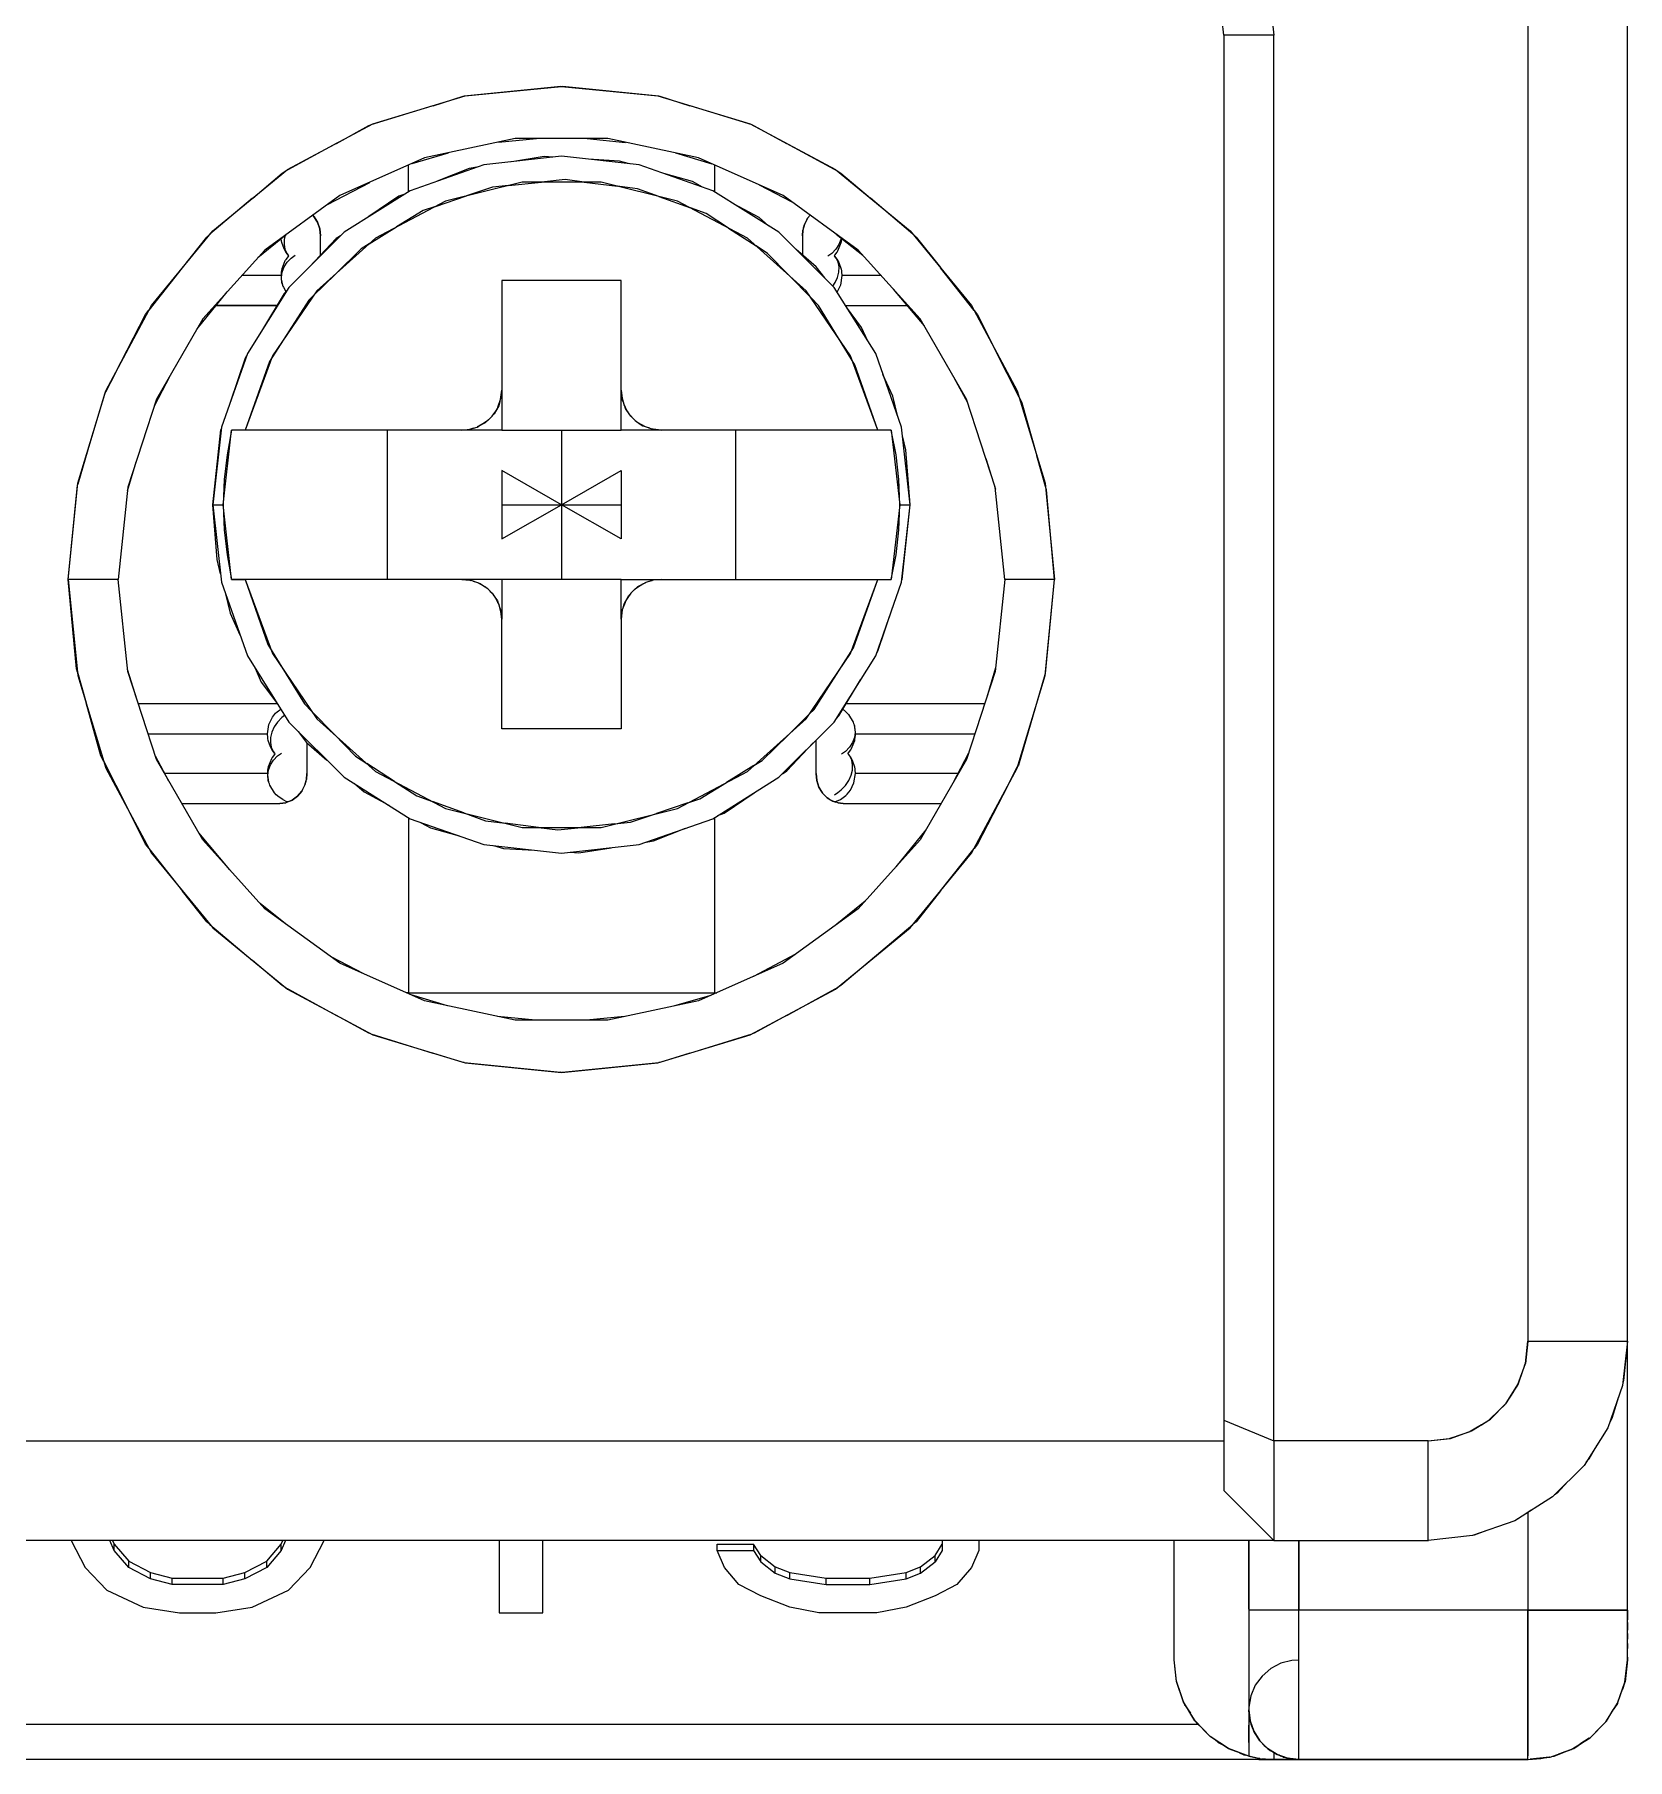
# Model space of a CAD drawing. Header units: millimetres. Extents: x 0 to 56.5, y 0 to 81.
# Drawn here: x 40.51 to 56.5, y 0 to 17.32 of the extents above; entities that cross this region are included whole.
import ezdxf

# ---------------------------------------------------------------- set-up
doc = ezdxf.new("R2010")
doc.units = ezdxf.units.MM

# ---------------------------------------------------------------- blocks, each defined once
blk = doc.blocks.new('CHINT_0cca9e6cfbf25816a24cd09b1f555f82_FACE_0')
at = {"color": 141, "linetype": 'Continuous', "true_color": 0x40d9ff}
for p, q in [((56.496, 1.5), (56.496, 23.8)), ((52.946, 17.315), (52.946, 17.321)), ((45.79, 16.799), (44.82, 16.702)), ((46.772, 16.702), (45.806, 16.799)), ((44.506, 16.606), (43.883, 16.413)), ((47.71, 16.413), (47.088, 16.606)), ((43.536, 16.228), (43.021, 15.945)), ((44.298, 16.027), (44.661, 16.133)), ((45.163, 16.24), (45.547, 16.276)), ((46.055, 16.276), (46.439, 16.238)), ((46.939, 16.132), (47.305, 16.023)), ((48.572, 15.945), (48.056, 16.228)), ((44.261, 15.743), (44.261, 16.011)), ((47.332, 16.011), (47.332, 15.743)), ((43.448, 15.614), (43.871, 15.837)), ((45.263, 15.806), (45.597, 15.84)), ((46.025, 15.84), (46.36, 15.798)), ((47.781, 15.811), (48.109, 15.64)), ((42.696, 15.678), (42.268, 15.316)), ((44.53, 15.595), (44.844, 15.701)), ((46.775, 15.695), (47.092, 15.58)), ((49.324, 15.316), (48.899, 15.677)), ((48.293, 15.507), (48.267, 15.476)), ((42.75, 15.081), (43.033, 15.313)), ((43.378, 15.106), (43.378, 15.3)), ((43.866, 15.22), (44.14, 15.389)), ((47.472, 15.378), (47.752, 15.198)), ((48.215, 15.3), (48.215, 15.109)), ((48.226, 15.381), (48.22, 15.358)), ((48.552, 15.318), (48.821, 15.105)), ((43.059, 15.1), (43.052, 15.106)), ((48.534, 15.1), (48.54, 15.094)), ((41.99, 14.977), (41.655, 14.552)), ((42.982, 14.9), (42.587, 14.9)), ((49.005, 14.9), (48.611, 14.9)), ((49.938, 14.551), (49.6, 14.98)), ((42.138, 14.366), (42.44, 14.737)), ((49.126, 14.766), (49.436, 14.396)), ((42.329, 14.6), (42.939, 14.6)), ((42.939, 14.6), (42.329, 14.6)), ((48.647, 14.6), (49.265, 14.6)), ((50.389, 13.68), (50.15, 14.155)), ((41.316, 13.918), (41.219, 13.729)), ((41.71, 13.594), (41.867, 13.895)), ((49.736, 13.877), (49.873, 13.625)), ((45.196, 13.75), (45.196, 13.35)), ((46.396, 13.35), (46.396, 13.75)), ((46.457, 13.54), (46.434, 13.582)), ((44.046, 13.35), (44.046, 11.85)), ((45.006, 13.411), (44.965, 13.388)), ((45.196, 13.35), (46.396, 13.35)), ((45.796, 13.35), (45.796, 12.6)), ((47.546, 11.85), (47.546, 13.35)), ((41.043, 13.15), (40.94, 12.806)), ((41.44, 12.739), (41.527, 13.032)), ((50.056, 13.063), (50.151, 12.755)), ((50.654, 12.783), (50.568, 13.09)), ((45.196, 12.6), (45.796, 12.6)), ((45.796, 12.6), (46.396, 12.6)), ((45.796, 12.6), (45.796, 11.85)), ((46.396, 11.85), (45.196, 11.85)), ((45.196, 11.85), (45.196, 11.45)), ((46.396, 11.45), (46.396, 11.85)), ((46.586, 11.789), (46.628, 11.812)), ((45.135, 11.66), (45.158, 11.618)), ((40.938, 10.917), (41.025, 10.61)), ((41.537, 10.637), (41.441, 10.945)), ((50.153, 10.961), (50.066, 10.668)), ((50.55, 10.55), (50.652, 10.894)), ((42.945, 10.6), (41.549, 10.6)), ((50.043, 10.6), (48.653, 10.6)), ((49.592, 10.6), (49.592, 10.6)), ((49.593, 10.6), (49.593, 10.6)), ((41.647, 10.3), (42.845, 10.3)), ((48.351, 9.9), (48.351, 10.237)), ((48.747, 10.3), (49.946, 10.3)), ((41.856, 9.823), (41.72, 10.075)), ((42.922, 10.1), (42.916, 10.106)), ((43.241, 10.209), (43.241, 9.9)), ((48.67, 10.1), (48.677, 10.094)), ((49.883, 10.106), (49.726, 9.805)), ((41.204, 10.02), (41.442, 9.545)), ((42.846, 9.9), (41.815, 9.9)), ((44.12, 9.822), (43.841, 10.002)), ((47.727, 9.98), (47.452, 9.811)), ((49.775, 9.9), (48.747, 9.9)), ((50.276, 9.782), (50.374, 9.971)), ((43.23, 9.819), (43.236, 9.842)), ((41.985, 9.6), (42.968, 9.6)), ((42.968, 9.6), (43.031, 9.608)), ((42.968, 9.6), (42.968, 9.6)), ((44.817, 9.505), (44.501, 9.62)), ((47.063, 9.605), (46.749, 9.499)), ((48.479, 9.648), (48.521, 9.623)), ((48.571, 9.606), (48.625, 9.6)), ((48.625, 9.6), (48.625, 9.6)), ((48.625, 9.6), (49.607, 9.6)), ((45.567, 9.36), (45.232, 9.402)), ((46.33, 9.394), (45.995, 9.36)), ((42.467, 8.934), (42.156, 9.304)), ((49.454, 9.334), (49.152, 8.963)), ((41.654, 9.149), (41.993, 8.72)), ((49.602, 8.723), (49.938, 9.148)), ((43.04, 8.382), (42.771, 8.595)), ((48.843, 8.619), (48.559, 8.387)), ((42.268, 8.384), (42.694, 8.023)), ((48.896, 8.022), (49.324, 8.384)), ((43.811, 7.889), (43.483, 8.06)), ((48.144, 8.086), (47.722, 7.863)), ((43.02, 7.755), (43.537, 7.472)), ((44.653, 7.568), (44.288, 7.677)), ((47.295, 7.673), (46.931, 7.567)), ((48.057, 7.472), (48.572, 7.755)), ((45.537, 7.424), (45.153, 7.462)), ((46.429, 7.46), (46.046, 7.424)), ((43.883, 7.287), (44.505, 7.094)), ((47.086, 7.094), (47.71, 7.287)), ((44.82, 6.998), (45.786, 6.901)), ((45.803, 6.901), (46.772, 6.998)), ((55.496, 4.197), (55.471, 3.976)), ((55.45, 3.918), (55.395, 3.762)), ((55.353, 3.695), (55.273, 3.572)), ((55.205, 3.503), (55.112, 3.413)), ((55.03, 3.362), (54.918, 3.295)), ((39.146, 3.2), (52.446, 3.2)), ((54.785, 3.248), (54.713, 3.224)), ((55.496, 2.481), (55.496, 1.5)), ((52.946, 2.2), (38.646, 2.2)), ((41.046, 2.2), (41.046, 2.2)), ((41.307, 2.099), (41.263, 2.2)), ((41.291, 2.2), (41.307, 2.163)), ((41.307, 2.163), (41.452, 1.993)), ((41.307, 2.099), (41.307, 2.163)), ((41.452, 1.928), (41.307, 2.099)), ((42.838, 1.993), (42.984, 2.163)), ((42.984, 2.099), (42.838, 1.928)), ((42.984, 2.163), (42.999, 2.2)), ((43.027, 2.2), (42.984, 2.099)), ((42.984, 2.099), (42.984, 2.163)), ((47.359, 2.099), (47.723, 2.099)), ((47.723, 2.099), (47.796, 1.985)), ((49.546, 2.05), (49.619, 2.163)), ((50.546, 2.2), (50.546, 2.2)), ((52.696, 2.2), (52.696, 2.121)), ((52.696, 1.508), (52.696, 2.2)), ((52.696, 2.175), (52.696, 2.164)), ((52.696, 2.133), (52.696, 2.164)), ((52.696, 2.164), (52.696, 2.164)), ((52.696, 2.111), (52.696, 2.06)), ((53.196, 2.2), (53.196, 1.501)), ((41.452, 1.993), (41.671, 1.879)), ((41.452, 1.928), (41.452, 1.993)), ((41.671, 1.814), (41.452, 1.928)), ((42.619, 1.879), (42.838, 1.993)), ((42.838, 1.928), (42.619, 1.814)), ((42.838, 1.928), (42.838, 1.993)), ((47.796, 1.985), (47.796, 2.05)), ((47.796, 2.05), (47.942, 1.936)), ((47.796, 1.985), (47.942, 1.871)), ((47.942, 1.871), (47.942, 1.936)), ((47.942, 1.936), (48.088, 1.879)), ((49.255, 1.879), (49.4, 1.936)), ((49.4, 1.936), (49.546, 2.05)), ((49.4, 1.871), (49.4, 1.936)), ((52.696, 2.029), (52.696, 1.944)), ((41.671, 1.879), (41.89, 1.822)), ((41.671, 1.814), (41.671, 1.879)), ((41.89, 1.758), (41.671, 1.814)), ((41.89, 1.822), (42.4, 1.822)), ((41.89, 1.758), (41.89, 1.822)), ((42.4, 1.758), (41.89, 1.758)), ((42.4, 1.822), (42.619, 1.879)), ((42.4, 1.758), (42.4, 1.822)), ((42.619, 1.814), (42.4, 1.758)), ((42.619, 1.814), (42.619, 1.879)), ((47.942, 1.871), (48.088, 1.814)), ((48.088, 1.814), (48.088, 1.879)), ((48.088, 1.879), (48.452, 1.822)), ((48.088, 1.814), (48.452, 1.758)), ((48.452, 1.758), (48.452, 1.822)), ((48.452, 1.822), (48.89, 1.822)), ((48.452, 1.758), (48.89, 1.758)), ((48.89, 1.822), (49.255, 1.879)), ((48.89, 1.758), (48.89, 1.822)), ((48.89, 1.758), (49.255, 1.814)), ((49.255, 1.814), (49.255, 1.879)), ((49.255, 1.814), (49.4, 1.871)), ((52.696, 1.879), (52.696, 1.766)), ((55.496, 1.5), (55.496, 1.5)), ((56.496, 1.5), (56.496, 1.5)), ((56.496, 1.053), (56.496, 1.069)), ((56.496, 1.012), (56.471, 0.777)), ((52.058, 0.54), (52.051, 0.561)), ((52.696, 0.525), (52.696, 0.5)), ((55.496, 0.565), (55.496, 0.565)), ((52.696, 0.5), (52.696, 0.5)), ((52.697, 0.491), (52.697, 0.491)), ((52.708, 0.399), (52.704, 0.417)), ((52.739, 0.302), (52.72, 0.353)), ((52.801, 0.194), (52.753, 0.271)), ((52.804, 0.19), (52.802, 0.193)), ((56.052, 0.176), (56.044, 0.17)), ((56.221, 0.32), (56.216, 0.314)), ((52.946, 0), (38.646, 0)), ((52.945, 0), (38.648, 0)), ((52.796, 0), (38.796, 0)), ((52.696, 0.072), (52.696, 0.032)), ((52.696, 0.039), (52.696, 0.039)), ((52.696, 0.039), (52.696, 0.039)), ((52.696, 0.032), (52.696, 0.032)), ((52.796, 0), (52.796, 0)), ((52.946, 0), (52.796, 0)), ((52.796, 0), (55.496, 0)), ((53.196, 0), (52.946, 0)), ((55.496, 0), (52.946, 0)), ((53.196, 0), (52.946, 0)), ((53.032, 0.029), (53.02, 0.035)), ((53.058, 0.022), (53.057, 0.022)), ((55.496, 0), (53.196, 0)), ((53.196, 0), (53.197, 0)), ((55.496, 0), (53.197, 0)), ((55.857, 0.073), (55.849, 0.07))]:
    blk.add_line(p, q, dxfattribs=at)
for points in [[(56.496, 21.8), (55.496, 21.8), (55.496, 4.2), (56.496, 4.2)], [(56.496, 4.2), (56.496, 21.8), (56.496, 21.801)], [(52.916, 17.584), (52.946, 17.315), (52.446, 17.315), (52.396, 17.76), (52.248, 18.183), (52.01, 18.562), (51.693, 18.879), (51.314, 19.117), (50.984, 19.233)], [(52.446, 17.315), (52.446, 3.407), (52.946, 3.2), (52.946, 2.2)], [(52.946, 3.2), (52.946, 17.315), (52.946, 17.315)], [(41.444, 12.775), (41.346, 11.85), (40.846, 11.85), (40.941, 12.816), (41.223, 13.744), (41.68, 14.6), (42.296, 15.35), (43.046, 15.966), (43.902, 16.423), (44.831, 16.705), (45.796, 16.8), (46.762, 16.705), (47.691, 16.423), (48.546, 15.966), (49.296, 15.35), (49.912, 14.6), (50.369, 13.744), (50.651, 12.816), (50.746, 11.85), (50.246, 11.85), (50.149, 12.775), (49.861, 13.66), (49.396, 14.466), (48.774, 15.157), (48.021, 15.704), (47.171, 16.082), (46.261, 16.276), (45.331, 16.276), (44.421, 16.082), (43.571, 15.704), (42.819, 15.157), (42.196, 14.466), (41.731, 13.66), (41.444, 12.775)], [(44.508, 16.607), (44.81, 16.701), (44.82, 16.702)], [(45.794, 16.8), (45.796, 16.8), (45.802, 16.799)], [(46.772, 16.702), (46.783, 16.701), (47.086, 16.606)], [(43.537, 16.228), (43.862, 16.407), (43.883, 16.413)], [(47.71, 16.413), (47.731, 16.406), (48.055, 16.228)], [(49.191, 12.6), (49.296, 12.6), (49.208, 13.379), (48.95, 14.119), (48.533, 14.782), (47.978, 15.336), (47.315, 15.753), (46.575, 16.012), (45.796, 16.1), (45.017, 16.012), (44.278, 15.753), (43.614, 15.336), (43.06, 14.782), (42.643, 14.119), (42.384, 13.379), (42.296, 12.6), (42.401, 12.6)], [(42.697, 15.679), (42.992, 15.929), (43.021, 15.945)], [(44.947, 15.988), (44.871, 15.976), (44.55, 15.849)], [(45.711, 16.09), (45.621, 16.096), (45.297, 16.044)], [(46.478, 16.023), (46.379, 16.051), (46.068, 16.069)], [(48.572, 15.945), (48.601, 15.929), (48.898, 15.677)], [(49.191, 12.6), (49.182, 12.852), (49.154, 13.102), (49.107, 13.35), (48.973, 13.35), (48.698, 14.094), (48.253, 14.749), (47.662, 15.278), (46.962, 15.649), (46.193, 15.84), (45.4, 15.84), (44.631, 15.649), (43.93, 15.278), (43.34, 14.749), (42.894, 14.094), (42.62, 13.35), (42.485, 13.35), (42.439, 13.102), (42.411, 12.852), (42.401, 12.6)], [(45.263, 15.806), (45.103, 15.789), (44.844, 15.701)], [(46.025, 15.84), (45.832, 15.864), (45.597, 15.84)], [(46.775, 15.695), (46.56, 15.773), (46.36, 15.798)], [(47.211, 15.79), (47.11, 15.844), (46.824, 15.925)], [(44.225, 15.72), (44.165, 15.697), (43.863, 15.493)], [(44.53, 15.595), (44.408, 15.554), (44.14, 15.389)], [(47.875, 15.401), (47.779, 15.484), (47.53, 15.618)], [(43.3, 15.507), (43.312, 15.495), (43.314, 15.492)], [(43.378, 15.3), (43.378, 15.3), (43.37, 15.37), (43.348, 15.436), (43.312, 15.495), (43.3, 15.507)], [(43.314, 15.492), (43.348, 15.436), (43.37, 15.37)], [(47.472, 15.378), (47.249, 15.523), (47.092, 15.58)], [(48.293, 15.507), (48.267, 15.476), (48.236, 15.415), (48.22, 15.358), (48.215, 15.3), (48.215, 15.3)], [(48.226, 15.381), (48.235, 15.414), (48.259, 15.46)], [(48.259, 15.46), (48.267, 15.476), (48.267, 15.476)], [(41.991, 14.978), (42.235, 15.288), (42.268, 15.316)], [(43.052, 15.106), (43.032, 15.133), (43.012, 15.168), (42.989, 15.234), (42.986, 15.251), (42.984, 15.261), (42.983, 15.272)], [(43.023, 15.305), (43.013, 15.264), (43.011, 15.213), (43.02, 15.165), (43.04, 15.123), (43.052, 15.106)], [(43.579, 15.301), (43.535, 15.272), (43.268, 14.99)], [(43.37, 15.37), (43.37, 15.369), (43.378, 15.3)], [(48.215, 15.3), (48.22, 15.358), (48.22, 15.358)], [(48.602, 15.278), (48.6, 15.264), (48.581, 15.213), (48.55, 15.165), (48.51, 15.123), (48.471, 15.095)], [(48.534, 15.1), (48.54, 15.107), (48.563, 15.137), (48.567, 15.144), (48.571, 15.151), (48.603, 15.233), (48.606, 15.244), (48.609, 15.264), (48.609, 15.273)], [(49.325, 15.316), (49.358, 15.288), (49.599, 14.981)], [(43.059, 15.1), (43.052, 15.093), (43.029, 15.063), (43.025, 15.056), (43.021, 15.049), (42.989, 14.967), (42.987, 14.956), (42.984, 14.936), (42.982, 14.915), (42.982, 14.884), (42.984, 14.861), (42.988, 14.837), (42.993, 14.818)], [(42.993, 14.818), (42.99, 14.831), (42.985, 14.883), (42.992, 14.936), (43.012, 14.987), (43.042, 15.035), (43.083, 15.077), (43.122, 15.105)], [(43.866, 15.22), (43.784, 15.169), (43.523, 14.913)], [(48.079, 14.905), (47.865, 15.124), (47.752, 15.198)], [(48.438, 14.877), (48.354, 14.989), (48.151, 15.164)], [(48.519, 14.796), (48.542, 14.831), (48.566, 14.883), (48.58, 14.936), (48.582, 14.987), (48.572, 15.035), (48.552, 15.077), (48.54, 15.094)], [(48.54, 15.094), (48.56, 15.067), (48.58, 15.032), (48.604, 14.966), (48.607, 14.949), (48.608, 14.939), (48.611, 14.9), (48.596, 14.806), (48.562, 14.736)], [(43.523, 14.913), (43.307, 14.701), (43.261, 14.655), (42.866, 14.037), (42.62, 13.35)], [(48.973, 13.35), (48.742, 14.004), (48.376, 14.599), (48.305, 14.673), (48.079, 14.905)], [(43.04, 14.75), (43.012, 14.721), (42.795, 14.36)], [(42.993, 14.818), (43, 14.796), (43.005, 14.784), (43.031, 14.741)], [(46.396, 13.75), (46.396, 14.85), (45.196, 14.85), (45.196, 13.75)], [(41.317, 13.919), (41.621, 14.509), (41.655, 14.552)], [(48.872, 14.242), (48.809, 14.381), (48.657, 14.585)], [(49.938, 14.55), (49.973, 14.507), (50.15, 14.155)], [(42.634, 14.094), (42.62, 14.071), (42.47, 13.626)], [(49.173, 13.481), (49.122, 13.689), (49.023, 13.908)], [(41.044, 13.154), (41.211, 13.714), (41.219, 13.729)], [(45.158, 13.581), (45.185, 13.656), (45.196, 13.75)], [(45.196, 13.75), (45.188, 13.67), (45.186, 13.662)], [(46.396, 13.75), (46.404, 13.671), (46.426, 13.596), (46.434, 13.582)], [(45.006, 13.411), (45.033, 13.426), (45.101, 13.489), (45.136, 13.541)], [(45.178, 13.636), (45.166, 13.594), (45.12, 13.513), (45.11, 13.502)], [(45.136, 13.541), (45.153, 13.567), (45.158, 13.581)], [(46.415, 13.634), (46.407, 13.654), (46.407, 13.662)], [(46.481, 13.504), (46.44, 13.566), (46.428, 13.598)], [(46.457, 13.54), (46.472, 13.513), (46.535, 13.445), (46.587, 13.41)], [(50.389, 13.68), (50.418, 13.622), (50.568, 13.091)], [(42.374, 11.907), (42.34, 12.05), (42.296, 12.6), (42.378, 13.351), (42.382, 13.364)], [(42.485, 11.85), (42.401, 12.6), (42.485, 13.35)], [(45.196, 13.35), (44.796, 13.35), (42.62, 13.35), (42.485, 13.35), (42.485, 13.35)], [(44.796, 13.35), (44.875, 13.358), (44.951, 13.38), (44.965, 13.388)], [(44.912, 13.368), (44.892, 13.361), (44.884, 13.36)], [(45.042, 13.435), (44.98, 13.394), (44.949, 13.382)], [(45.079, 13.468), (45.058, 13.445), (45.045, 13.436)], [(49.107, 13.35), (49.107, 13.35), (48.973, 13.35), (46.796, 13.35), (46.396, 13.35)], [(46.514, 13.468), (46.491, 13.489), (46.483, 13.502)], [(46.682, 13.368), (46.641, 13.381), (46.559, 13.426), (46.548, 13.436)], [(46.587, 13.41), (46.613, 13.393), (46.627, 13.388)], [(46.627, 13.388), (46.702, 13.361), (46.796, 13.35)], [(46.796, 13.35), (46.716, 13.358), (46.709, 13.36)], [(49.107, 13.35), (49.191, 12.6), (49.107, 11.85)], [(49.21, 11.836), (49.215, 11.849), (49.296, 12.6), (49.253, 13.15), (49.218, 13.293)], [(45.796, 12.6), (45.196, 12.943), (45.196, 12.257), (45.796, 12.6)], [(45.796, 12.6), (46.396, 12.943), (46.396, 12.257), (45.796, 12.6)], [(40.938, 10.917), (40.928, 10.952), (40.846, 11.85), (40.938, 12.796), (40.94, 12.806)], [(50.652, 10.894), (50.655, 10.904), (50.746, 11.85), (50.664, 12.748), (50.654, 12.783)], [(42.296, 12.6), (42.384, 11.821), (42.643, 11.081), (43.06, 10.418), (43.614, 9.864), (44.278, 9.447), (45.017, 9.188), (45.796, 9.1), (46.575, 9.188), (47.315, 9.447), (47.978, 9.864), (48.533, 10.418), (48.95, 11.081), (49.208, 11.821), (49.296, 12.6)], [(42.401, 12.6), (42.411, 12.348), (42.439, 12.098), (42.485, 11.85), (42.62, 11.85), (42.894, 11.106), (43.34, 10.451), (43.93, 9.922), (44.631, 9.551), (45.4, 9.36), (46.193, 9.36), (46.962, 9.551), (47.662, 9.922), (48.253, 10.451), (48.698, 11.106), (48.973, 11.85), (49.107, 11.85), (49.154, 12.098), (49.182, 12.348), (49.191, 12.6)], [(40.846, 11.85), (40.941, 10.884), (41.223, 9.956), (41.68, 9.1), (42.296, 8.35), (43.046, 7.734), (43.902, 7.277), (44.831, 6.995), (45.796, 6.9), (46.762, 6.995), (47.691, 7.277), (48.546, 7.734), (49.296, 8.35), (49.912, 9.1), (50.369, 9.956), (50.651, 10.884), (50.746, 11.85)], [(50.246, 11.85), (50.149, 10.925), (49.861, 10.04), (49.396, 9.234), (48.774, 8.543), (48.021, 7.996), (47.171, 7.618), (46.261, 7.424), (45.331, 7.424), (44.421, 7.618), (43.571, 7.996), (42.819, 8.543), (42.196, 9.234), (41.731, 10.04), (41.444, 10.925), (41.346, 11.85)], [(45.196, 11.85), (44.796, 11.85), (42.62, 11.85), (42.485, 11.85), (42.485, 11.85)], [(42.62, 11.85), (42.85, 11.196), (43.216, 10.601), (43.288, 10.527), (43.514, 10.295)], [(44.796, 11.85), (44.876, 11.842), (44.884, 11.84)], [(44.965, 11.812), (44.891, 11.839), (44.796, 11.85)], [(44.91, 11.832), (44.952, 11.819), (45.033, 11.774), (45.045, 11.764)], [(45.005, 11.79), (44.98, 11.807), (44.965, 11.812)], [(45.135, 11.66), (45.121, 11.687), (45.058, 11.755), (45.005, 11.79)], [(46.396, 11.85), (46.796, 11.85), (48.973, 11.85), (49.107, 11.85), (49.107, 11.85)], [(46.586, 11.789), (46.56, 11.774), (46.491, 11.711), (46.457, 11.659)], [(46.55, 11.765), (46.612, 11.806), (46.644, 11.818)], [(46.796, 11.85), (46.717, 11.842), (46.642, 11.82), (46.628, 11.812)], [(46.681, 11.832), (46.701, 11.839), (46.708, 11.84)], [(48.07, 10.287), (48.286, 10.499), (48.332, 10.545), (48.727, 11.163), (48.973, 11.85)], [(42.42, 11.719), (42.47, 11.511), (42.569, 11.292)], [(45.078, 11.732), (45.101, 11.711), (45.11, 11.698)], [(45.111, 11.696), (45.153, 11.634), (45.164, 11.602)], [(45.196, 11.45), (45.189, 11.529), (45.166, 11.604), (45.158, 11.618)], [(46.434, 11.619), (46.407, 11.544), (46.396, 11.45)], [(46.414, 11.564), (46.427, 11.606), (46.472, 11.687), (46.483, 11.698)], [(46.457, 11.659), (46.439, 11.633), (46.434, 11.619)], [(46.514, 11.732), (46.535, 11.755), (46.548, 11.764)], [(45.178, 11.566), (45.185, 11.546), (45.186, 11.538)], [(46.396, 11.45), (46.396, 10.35), (45.196, 10.35), (45.196, 11.45)], [(46.396, 11.45), (46.404, 11.53), (46.406, 11.538)], [(48.958, 11.106), (48.972, 11.129), (49.122, 11.574)], [(42.72, 10.958), (42.783, 10.819), (42.936, 10.615)], [(48.553, 10.45), (48.58, 10.479), (48.798, 10.84)], [(41.204, 10.02), (41.174, 10.078), (41.025, 10.609)], [(42.916, 10.106), (42.896, 10.133), (42.876, 10.168), (42.852, 10.234), (42.849, 10.251), (42.848, 10.261), (42.845, 10.3), (42.86, 10.394), (42.895, 10.466), (42.927, 10.506), (42.942, 10.521), (42.978, 10.547)], [(43.017, 10.485), (42.989, 10.462), (42.947, 10.418), (42.913, 10.369), (42.89, 10.317), (42.876, 10.264), (42.874, 10.213), (42.883, 10.165), (42.903, 10.123), (42.916, 10.106)], [(48.62, 10.545), (48.632, 10.537), (48.658, 10.513), (48.677, 10.493), (48.724, 10.416), (48.729, 10.404), (48.736, 10.382)], [(50.549, 10.546), (50.382, 9.986), (50.374, 9.971)], [(43.154, 10.323), (43.238, 10.211), (43.441, 10.036)], [(43.514, 10.295), (43.727, 10.076), (43.841, 10.002)], [(47.727, 9.98), (47.809, 10.031), (48.07, 10.287)], [(48.736, 10.382), (48.739, 10.369), (48.744, 10.317), (48.737, 10.264), (48.717, 10.213), (48.687, 10.165), (48.646, 10.123), (48.607, 10.095)], [(48.67, 10.1), (48.677, 10.107), (48.7, 10.137), (48.704, 10.144), (48.708, 10.151), (48.74, 10.233), (48.742, 10.244), (48.745, 10.264), (48.747, 10.285), (48.747, 10.316), (48.745, 10.339), (48.741, 10.363), (48.736, 10.382)], [(42.922, 10.1), (42.916, 10.093), (42.893, 10.063), (42.889, 10.056), (42.885, 10.049), (42.853, 9.967), (42.85, 9.956), (42.847, 9.936), (42.846, 9.915), (42.846, 9.884), (42.848, 9.861), (42.852, 9.837), (42.857, 9.818)], [(42.857, 9.818), (42.853, 9.831), (42.848, 9.883), (42.856, 9.936), (42.875, 9.987), (42.906, 10.035), (42.946, 10.077), (42.985, 10.105)], [(48.014, 9.899), (48.057, 9.928), (48.324, 10.21)], [(48.535, 9.688), (48.571, 9.711), (48.604, 9.738), (48.646, 9.782), (48.679, 9.831), (48.703, 9.883), (48.716, 9.936), (48.718, 9.987), (48.709, 10.035), (48.689, 10.077), (48.677, 10.094)], [(48.541, 9.616), (48.597, 9.64), (48.65, 9.679), (48.665, 9.694), (48.697, 9.734), (48.732, 9.806), (48.747, 9.9), (48.745, 9.939), (48.743, 9.949), (48.74, 9.966), (48.717, 10.032), (48.697, 10.067), (48.677, 10.094)], [(43.07, 9.624), (43.092, 9.633), (43.145, 9.672), (43.189, 9.724), (43.22, 9.785), (43.236, 9.842), (43.241, 9.9), (43.241, 9.9)], [(43.241, 9.9), (43.236, 9.842), (43.236, 9.842)], [(48.351, 9.9), (48.351, 9.9), (48.359, 9.83), (48.381, 9.764), (48.417, 9.705), (48.464, 9.657), (48.52, 9.623), (48.551, 9.613)], [(48.359, 9.83), (48.359, 9.831), (48.351, 9.9)], [(43.051, 9.616), (43.041, 9.618), (43.004, 9.635), (42.998, 9.639), (42.961, 9.663), (42.934, 9.687), (42.916, 9.707), (42.869, 9.784), (42.864, 9.796), (42.857, 9.818)], [(43.189, 9.724), (43.145, 9.672), (43.092, 9.633)], [(43.197, 9.74), (43.189, 9.724), (43.189, 9.724)], [(43.23, 9.819), (43.22, 9.786), (43.197, 9.74)], [(43.717, 9.799), (43.814, 9.716), (44.062, 9.582)], [(44.12, 9.822), (44.343, 9.677), (44.501, 9.62)], [(47.063, 9.605), (47.184, 9.646), (47.452, 9.811)], [(47.367, 9.48), (47.428, 9.503), (47.73, 9.707)], [(48.415, 9.708), (48.381, 9.764), (48.359, 9.83)], [(48.479, 9.648), (48.464, 9.657), (48.417, 9.705), (48.415, 9.708)], [(50.276, 9.781), (49.971, 9.191), (49.938, 9.148)], [(41.654, 9.15), (41.62, 9.193), (41.443, 9.545)], [(43.075, 9.626), (43.031, 9.608), (42.968, 9.6)], [(43.092, 9.633), (43.092, 9.633), (43.075, 9.626)], [(48.625, 9.6), (48.572, 9.606), (48.521, 9.623), (48.521, 9.623)], [(44.261, 9.457), (44.261, 7.7), (44.261, 7.7), (44.237, 7.7)], [(44.381, 9.41), (44.483, 9.356), (44.768, 9.275)], [(44.817, 9.505), (45.032, 9.427), (45.232, 9.402)], [(45.567, 9.36), (45.76, 9.336), (45.995, 9.36)], [(46.33, 9.394), (46.49, 9.411), (46.749, 9.499)], [(47.332, 9.457), (47.332, 7.7), (47.332, 7.7), (47.356, 7.7)], [(46.645, 9.212), (46.721, 9.224), (47.042, 9.351)], [(45.115, 9.177), (45.213, 9.149), (45.524, 9.131)], [(45.882, 9.11), (45.971, 9.104), (46.295, 9.156)], [(42.268, 8.384), (42.235, 8.412), (41.993, 8.719)], [(49.602, 8.722), (49.357, 8.412), (49.324, 8.384)], [(43.02, 7.755), (42.992, 7.771), (42.694, 8.023)], [(48.896, 8.021), (48.6, 7.771), (48.572, 7.755)], [(44.261, 7.7), (45.011, 7.7), (45.796, 7.7), (46.582, 7.7), (47.332, 7.7)], [(44.261, 7.7), (44.646, 7.7), (44.981, 7.7)], [(45.023, 7.7), (45.047, 7.7), (45.486, 7.7)], [(45.809, 7.7), (45.822, 7.7), (46.301, 7.7)], [(46.589, 7.7), (46.596, 7.7), (47.332, 7.7)], [(43.883, 7.287), (43.862, 7.294), (43.537, 7.472)], [(48.056, 7.472), (47.73, 7.293), (47.71, 7.287)], [(44.82, 6.998), (44.809, 6.999), (44.506, 7.094)], [(47.085, 7.093), (46.783, 6.999), (46.772, 6.998)], [(45.798, 6.9), (45.796, 6.9), (45.791, 6.901)], [(54.941, 2.25), (54.496, 2.2), (54.496, 3.2), (54.719, 3.225), (54.93, 3.299), (55.12, 3.418), (55.278, 3.577), (55.397, 3.766), (55.471, 3.977), (55.496, 4.2), (56.496, 4.2), (56.446, 3.755), (56.298, 3.332), (56.06, 2.953), (55.743, 2.636), (55.364, 2.398), (54.941, 2.25)], [(55.496, 2.48), (55.496, 1.5), (55.719, 1.5), (55.93, 1.5), (56.12, 1.5), (56.278, 1.5), (56.397, 1.5), (56.471, 1.5), (56.496, 1.5), (56.496, 4.199)], [(56.496, 4.2), (56.457, 3.807), (56.449, 3.779)], [(55.451, 3.92), (55.47, 3.974), (55.471, 3.976)], [(55.354, 3.697), (55.394, 3.759), (55.395, 3.762)], [(56.407, 3.642), (56.34, 3.425), (56.316, 3.382)], [(55.206, 3.504), (55.27, 3.566), (55.273, 3.572)], [(52.446, 3.407), (52.446, 2.7), (52.946, 2.2)], [(54.786, 3.249), (54.908, 3.289), (54.918, 3.295)], [(55.031, 3.362), (55.105, 3.407), (55.112, 3.413)], [(54.496, 2.2), (54.496, 3.2), (52.946, 3.2)], [(54.496, 3.2), (54.706, 3.222), (54.713, 3.224)], [(56.188, 3.157), (56.108, 3.016), (56.082, 2.988)], [(55.901, 2.794), (55.789, 2.674), (55.765, 2.658)], [(55.531, 2.503), (55.398, 2.415), (55.38, 2.408)], [(55.075, 2.297), (54.957, 2.254), (54.949, 2.253)], [(40.876, 2.2), (41.015, 1.928), (41.234, 1.701), (41.598, 1.53), (41.963, 1.473), (42.327, 1.473), (42.692, 1.53), (43.057, 1.701), (43.275, 1.928), (43.415, 2.2)], [(45.171, 2.2), (45.171, 1.473), (45.609, 1.473), (45.609, 2.2)], [(49.984, 2.2), (49.984, 2.099), (49.911, 1.928), (49.765, 1.758), (49.546, 1.644), (49.255, 1.53), (48.963, 1.473), (48.38, 1.473), (48.088, 1.53), (47.796, 1.644), (47.577, 1.758), (47.432, 1.928), (47.359, 2.099)], [(47.359, 2.099), (47.359, 2.163), (47.723, 2.163)], [(47.796, 2.05), (47.723, 2.163), (47.723, 2.099)], [(49.619, 2.2), (49.619, 2.099), (49.546, 1.985)], [(52.696, 0.032), (52.493, 0.108), (52.311, 0.228), (52.155, 0.388), (52.04, 0.579), (51.969, 0.785), (51.946, 1), (51.946, 2.2)], [(52.696, 2.2), (52.696, 1.5), (52.696, 1.277), (52.696, 0.5)], [(52.696, 2.2), (52.696, 2.116), (52.696, 2.075), (52.696, 1.901), (52.696, 1.853), (52.696, 1.662), (52.696, 1.5)], [(52.696, 1.92), (52.696, 1.936), (52.696, 1.965), (52.696, 2.055), (52.696, 2.083)], [(52.946, 2.2), (54.496, 2.2), (54.498, 2.2)], [(55.496, 1.5), (53.196, 1.5), (53.196, 2.2)], [(49.4, 1.871), (49.546, 1.985), (49.546, 2.05)], [(53.196, 1.5), (53.085, 1.5), (52.979, 1.5), (52.884, 1.5), (52.805, 1.5), (52.746, 1.5), (52.709, 1.5), (52.696, 1.5)], [(52.696, 1.5), (52.696, 1.295), (52.696, 1.285)], [(53.196, 0), (53.196, 0.038), (53.196, 0.149), (53.196, 0.327), (53.196, 0.565), (53.196, 0.849), (53.196, 1.166), (53.196, 1.5)], [(55.496, 0), (55.496, 0.038), (55.496, 1.5)], [(55.496, 1.5), (55.496, 1.166), (55.496, 0.849), (55.496, 0.565)], [(56.496, 1.5), (56.471, 1.5), (56.397, 1.5), (56.278, 1.5), (56.12, 1.5), (55.93, 1.5), (55.719, 1.5), (55.496, 1.5)], [(56.496, 1.012), (56.496, 1.049), (56.496, 1.109), (56.496, 1.188), (56.496, 1.283), (56.496, 1.389), (56.496, 1.5)], [(56.496, 1.5), (56.496, 1.449), (56.496, 1.401)], [(52.696, 1.277), (52.696, 1.066), (52.696, 0.877), (52.696, 0.718), (52.696, 0.599), (52.696, 0.525), (52.696, 0.5)], [(52.696, 1.218), (52.696, 1.098), (52.696, 1.085)], [(56.496, 1.376), (56.496, 1.318), (56.496, 1.298)], [(56.496, 1.265), (56.496, 1.239), (56.496, 1.209)], [(56.496, 1.166), (56.496, 1.119), (56.496, 1.115)], [(52.807, 0.011), (52.779, 0.014), (52.696, 0.032), (52.491, 0.11), (52.308, 0.23), (52.156, 0.388), (52.041, 0.575), (51.97, 0.782), (51.946, 1)], [(53.196, 0.997), (53.128, 0.995), (53.017, 0.967), (52.915, 0.913), (52.828, 0.838), (52.76, 0.745), (52.716, 0.639), (52.697, 0.525), (52.696, 0.5)], [(52.696, 0.967), (52.696, 0.897), (52.696, 0.887)], [(56.471, 0.777), (56.496, 1), (56.496, 1.012)], [(56.472, 0.786), (56.496, 1), (56.472, 0.78), (56.471, 0.779)], [(56.476, 0.826), (56.496, 1), (56.496, 1.012)], [(56.496, 1.029), (56.496, 1.013), (56.496, 1.013)], [(51.974, 0.77), (51.976, 0.759), (52.001, 0.693)], [(51.974, 0.77), (51.976, 0.759), (52.001, 0.691)], [(52.696, 0.793), (52.696, 0.729), (52.696, 0.724)], [(55.496, 0), (55.719, 0.025), (55.93, 0.099), (56.12, 0.218), (56.278, 0.377), (56.397, 0.566), (56.471, 0.777)], [(56.398, 0.57), (56.4, 0.572), (56.446, 0.705)], [(56.471, 0.776), (56.47, 0.775), (56.445, 0.703)], [(52.05, 0.561), (52.058, 0.541), (52.109, 0.465)], [(52.696, 0.558), (52.694, 0.448), (52.696, 0.344), (52.697, 0.237), (52.696, 0.151), (52.696, 0.086), (52.696, 0.046), (52.696, 0.032)], [(52.696, 0.628), (52.696, 0.603), (52.696, 0.602)], [(52.696, 0.549), (52.696, 0.525), (52.696, 0.525)], [(55.496, 0.565), (55.496, 0.327), (55.496, 0.149), (55.496, 0.038)], [(56.396, 0.564), (56.395, 0.562), (56.36, 0.508)], [(39.422, 0.372), (39.41, 0.354), (52.183, 0.354), (52.171, 0.372)], [(52.226, 0.316), (52.183, 0.354), (52.171, 0.372)], [(52.226, 0.316), (52.183, 0.354), (52.183, 0.354)], [(52.696, 0.5), (52.696, 0.491), (52.697, 0.491)], [(52.696, 0.5), (52.709, 0.389), (52.746, 0.283), (52.805, 0.188), (52.884, 0.109), (52.979, 0.05), (53.085, 0.013), (53.196, 0)], [(53.196, 0), (53.085, 0.013), (52.979, 0.05), (52.884, 0.109), (52.805, 0.188), (52.746, 0.283), (52.709, 0.389), (52.696, 0.5)], [(52.708, 0.397), (52.705, 0.409), (52.696, 0.491), (52.697, 0.491)], [(52.696, 0.491), (52.696, 0.448), (52.696, 0.358), (52.696, 0.35)], [(52.698, 0.477), (52.7, 0.437), (52.703, 0.421)], [(52.711, 0.383), (52.713, 0.373), (52.72, 0.354)], [(52.741, 0.297), (52.728, 0.325), (52.716, 0.369)], [(56.275, 0.374), (56.273, 0.37), (56.204, 0.303)], [(56.281, 0.382), (56.286, 0.386), (56.354, 0.498)], [(52.429, 0.151), (52.389, 0.17), (52.359, 0.197)], [(52.359, 0.196), (52.389, 0.17), (52.428, 0.151)], [(52.696, 0.172), (52.696, 0.345), (52.696, 0.274), (52.696, 0.198), (52.696, 0.152)], [(52.747, 0.281), (52.747, 0.28), (52.753, 0.271)], [(52.751, 0.274), (52.759, 0.257), (52.801, 0.193), (52.803, 0.191)], [(52.812, 0.182), (52.851, 0.139), (52.875, 0.119)], [(56.116, 0.216), (56.113, 0.213), (56.019, 0.155)], [(56.127, 0.225), (56.135, 0.231), (56.215, 0.314)], [(52.666, 0.043), (52.645, 0.046), (52.602, 0.067)], [(52.602, 0.067), (52.645, 0.046), (52.666, 0.043)], [(52.696, 0.151), (52.696, 0.15), (52.696, 0.146)], [(52.696, 0.085), (52.696, 0.084), (52.696, 0.045), (52.696, 0.032)], [(52.696, 0.032), (52.821, 0.008), (52.946, 0)], [(52.943, 0), (52.862, 0.004), (52.834, 0.007)], [(52.918, 0.088), (52.896, 0.1), (52.892, 0.105)], [(52.893, 0.104), (52.908, 0.092), (52.93, 0.08)], [(52.946, 0.07), (52.946, 0.048), (52.946, 0.022), (52.946, 0.017), (52.946, 0.017), (52.946, 0.012), (52.946, 0.01), (52.946, 0.004), (52.946, 0)], [(53.063, 0.02), (53.013, 0.035), (52.999, 0.043)], [(53.032, 0.029), (53.041, 0.025), (53.056, 0.022)], [(53.193, 0), (53.101, 0.009), (53.092, 0.012)], [(55.498, 0), (55.628, 0.009), (55.696, 0.023)], [(55.716, 0.025), (55.714, 0.024), (55.52, 0.003)], [(55.732, 0.03), (55.759, 0.035), (55.849, 0.07)], [(55.926, 0.098), (55.923, 0.096), (55.805, 0.055)], [(55.942, 0.107), (55.957, 0.112), (56.044, 0.17)]]:
    blk.add_lwpolyline(points, dxfattribs=at)
blk = doc.blocks.new('CHINT_0cca9e6cfbf25816a24cd09b1f555f82')
at = {"color": 141, "true_color": 0x40d9ff}
blk.add_blockref('CHINT_0cca9e6cfbf25816a24cd09b1f555f82_FACE_0', (0, 0), dxfattribs=at)

msp = doc.modelspace()

# ---------------------------------------------------------------- block references
at = {"color": 141, "true_color": 0x40d9ff}
msp.add_blockref('CHINT_0cca9e6cfbf25816a24cd09b1f555f82', (0, 0), dxfattribs=at)

doc.saveas('drawing.dxf')
